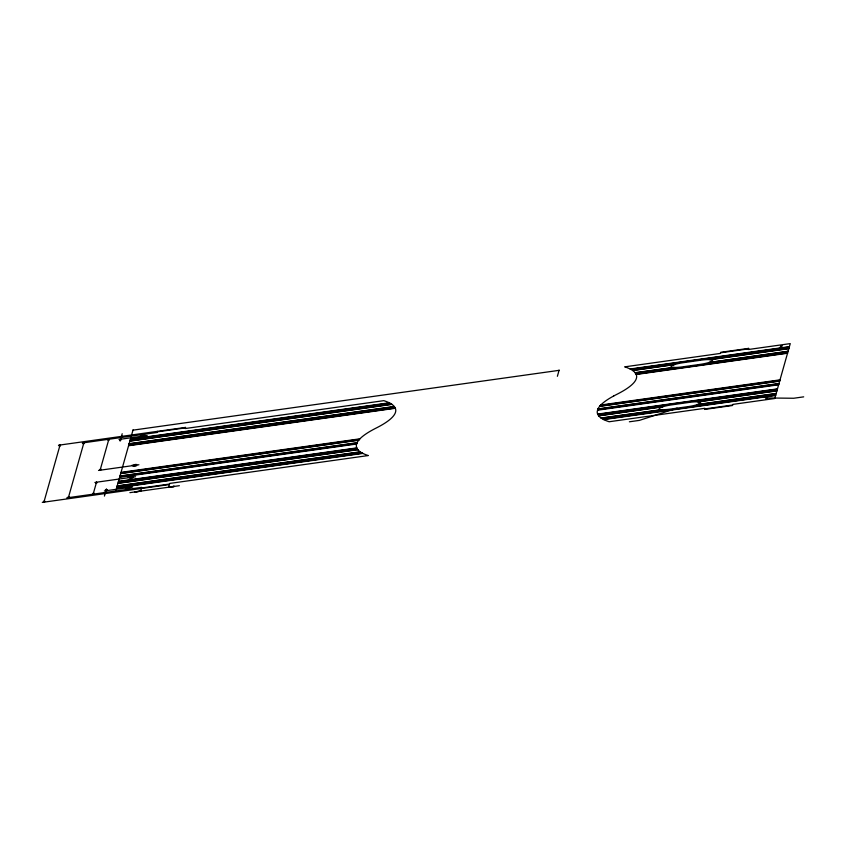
<?xml version="1.0" encoding="UTF-8"?>
<svg xmlns="http://www.w3.org/2000/svg" width="846" height="846" viewBox="0 0 846 846"><rect width="100%" height="100%" fill="white"/><g stroke="black" fill="none" stroke-linecap="round" stroke-linejoin="round"><path stroke-width="1.27" d="M613.731 395.97A205.081 33.851 -8.7 0 0 599.962 405.943A205.261 33.882 -8.7 0 0 598.841 407.402A202.12 33.364 -8.7 0 0 598.016 408.819L597.244 411.547A202.057 33.354 -8.7 0 0 597.244 412.425A205.261 33.882 -8.7 0 0 597.498 413.683A205.081 33.851 -8.7 0 0 599.624 416.835A205.028 33.84 -8.7 0 0 603.822 419.627A206.138 34.02 -8.7 0 0 606.688 420.874A203.949 33.66 -8.7 0 0 609.173 421.742L704.845 408.322L704.528 409.432L732.488 405.52L732.805 404.399L774.735 398.508L790.259 343.613L748.329 349.504L748.647 348.383M43.897 502.164C47.45 500.769 41.74 500.906 43.897 502.164L60.055 445.017C62.213 446.265 56.513 446.413 60.055 445.017M68.378 497.649C71.815 496.242 66.538 496.401 68.378 497.649L83.902 442.754C86.081 444.055 80.328 444.108 83.902 442.754M93.145 494.17C96.698 492.774 90.987 492.911 93.145 494.17L96.529 482.209C98.718 483.394 93.219 483.637 96.529 482.209M100.103 470.217C103.54 468.811 98.263 468.97 100.103 470.217L108.859 439.243C111.016 440.502 105.306 440.65 108.859 439.243M104.418 496.084L106.469 488.861M122.194 433.734L120.111 441.115M115.765 490.997L133.055 429.863M128.01 488.396C138.543 485.128 118.313 488.491 128.063 488.121M128.148 487.909L128.306 487.338M131.056 477.63L131.215 477.07M134.44 465.67L134.599 465.099M142.583 436.885C153.115 433.617 132.769 436.98 142.636 436.599M142.72 436.388L142.879 435.827M140.573 491.41L141.726 487.349L66.781 497.871M157.568 431.344L157.25 432.454L82.305 442.976M168.534 487.486L169.686 483.426L368.296 455.55A203.949 33.66 -8.7 0 1 365.821 454.683A206.138 34.02 -8.7 0 1 362.945 453.435A205.028 33.84 -8.7 0 1 358.746 450.643A205.081 33.851 -8.7 0 1 356.631 447.492A205.261 33.882 -8.7 0 1 356.367 446.233A203.378 33.565 -8.7 0 1 356.409 444.911A203.632 33.607 -8.7 0 1 356.927 443.093A203.336 33.554 -8.7 0 1 357.964 441.21A205.261 33.882 -8.7 0 1 359.085 439.751A205.081 33.851 -8.7 0 1 372.864 429.779A203.949 33.66 -8.7 0 1 376.058 428.108A204.922 33.819 -8.7 0 0 388.621 420.525L389.287 420.007A205.081 33.851 -8.7 0 0 393.03 416.465A205.06 33.84 -8.7 0 0 394.458 414.529A203.452 33.576 -8.7 0 0 395.198 413.091A203.664 33.618 -8.7 0 0 395.706 411.293A203.452 33.576 -8.7 0 0 395.695 409.559A205.081 33.851 -8.7 0 0 392.967 405.192A204.817 33.808 -8.7 0 0 383.82 400.655L185.211 428.531L185.528 427.42M557.377 376.301L559.143 370.072M677.138 408.153L639.365 420.388L629.382 421.784M632.766 370.559L674.971 364.446A12.13 1.999 -8.7 0 1 683.631 362.638L701.207 360.163A12.13 1.999 -8.7 0 1 709.519 359.592L788.895 348.457M788.112 351.238L708.673 362.574A12.13 1.999 -8.7 0 1 700.012 364.393L682.436 366.857A12.13 1.999 -8.7 0 1 674.125 367.428L635.272 372.875M598.735 415.883L663.031 406.672A12.13 1.999 -8.7 0 1 671.692 404.864L689.268 402.389A12.13 1.999 -8.7 0 1 697.58 401.829L776.956 390.683M132.981 430.149L559.058 370.347M58.459 445.239L185.528 427.41M748.647 348.372L720.697 352.296L720.369 353.427L624.697 366.847A205.546 33.925 -8.7 0 1 633.4 371.024A205.229 33.872 -8.7 0 1 635.568 373.287A207.82 34.295 -8.7 0 1 636.033 374.091A204.922 33.819 -8.7 0 1 636.488 375.328A203.907 33.65 -8.7 0 1 636.583 377.485A203.664 33.618 -8.7 0 1 636.065 379.304A203.907 33.65 -8.7 0 1 635.039 381.165A205.06 33.84 -8.7 0 1 633.908 382.656A207.587 34.263 -8.7 0 1 632.491 384.147A205.398 33.903 -8.7 0 1 620.129 392.629A206.213 34.041 -8.7 0 1 616.935 394.299A203.949 33.66 -8.7 0 0 613.741 395.96M157.43 431.82L185.39 427.896M720.549 352.793L748.509 348.869M119.043 439.444L139.601 436.557M141.197 436.335L144.391 435.88M145.988 435.658L147.193 435.489M130.432 439.137L389.234 402.812M630.111 369.004L789.403 346.649M130.337 439.486L389.752 403.077M630.63 369.268L789.307 346.997M129.924 440.946L391.656 404.208M632.533 370.4L674.971 364.446M129.872 441.147L391.888 404.367M709.519 359.592A12.299 2.03 -8.7 0 1 710.46 359.656L788.842 348.658M129.142 443.727L394.257 406.514M635.135 372.705L674.125 367.428M129.078 443.928L394.395 406.683M708.673 362.574L788.049 351.439M128.666 445.387L395.198 407.984M636.076 374.175L787.637 352.898M128.571 445.736L395.336 408.29M636.213 374.482L787.541 353.247M98.506 470.439L131.32 465.829M132.917 465.607L136.111 465.163M137.708 464.94L138.913 464.771M121.041 472.343L359.941 438.82M600.808 405.012L780.012 379.854M120.904 472.819L359.444 439.338M600.322 405.53L779.875 380.33M120.756 473.348L358.947 439.92M599.814 406.112L779.726 380.859M120.682 473.612L358.704 440.216M599.581 406.408L779.652 381.134M120.005 476.002L357.086 442.722M597.963 408.914L778.976 383.513M119.931 476.266L356.959 443.008M597.836 409.2L778.902 383.788M119.783 476.795L356.758 443.537M597.625 409.728L778.754 384.306M119.646 477.271L356.6 444.013M597.477 410.204L778.616 384.782M94.932 482.432L127.936 477.8M129.533 477.578L132.727 477.123M134.324 476.901L135.529 476.732M118.493 481.363L356.779 447.915M597.657 414.106L777.463 388.874M118.398 481.712L356.917 448.232M597.794 414.424L777.368 389.223M117.985 483.172L357.721 449.522M598.598 415.714L663.031 406.672M117.922 483.373L357.858 449.691M697.58 401.776A12.33 2.041 -8.7 0 1 698.521 401.839L776.892 390.884M117.192 485.953L360.227 451.838M601.104 418.03L662.185 409.654A12.13 1.999 -8.7 0 0 670.497 409.083L688.073 406.619A12.13 1.999 -8.7 0 0 696.734 404.8L776.11 393.665M696.734 404.8A12.33 2.041 -8.7 0 0 697.781 404.462L776.163 393.464M117.139 486.154L360.459 451.997M601.337 418.188L662.185 409.654M116.727 487.613L362.374 453.139M603.24 419.33L775.697 395.124M116.621 487.962L362.881 453.403M603.758 419.595L775.592 395.473M104.333 490.976L125.028 488.068M126.625 487.846L129.829 487.402M131.426 487.18L132.621 487.01M141.546 487.983L169.507 484.06M704.665 408.946L732.625 405.023M42.3 502.387L169.369 484.557M803.7 396.848L793.717 398.255L767.301 397.969M129.903 492.647L179.363 485.699M698.51 401.882A12.13 1.999 -8.7 0 1 697.781 404.462M661.244 409.591A12.13 1.999 -8.7 0 1 661.974 407.011M673.194 367.365A12.13 1.999 -8.7 0 1 673.924 364.785M710.46 359.656A12.13 1.999 -8.7 0 1 709.731 362.236M128.412 477.461C132.336 480.718 137.792 473.887 128.412 477.461M131.796 465.49C135.72 468.747 141.176 461.916 131.796 465.49M135.878 491.78L135.022 492.065L140.658 491.135L135.106 491.769L135.878 491.78M173.409 486.513L174.16 486.577L168.618 487.211L174.244 486.27L173.409 486.513M766.138 397.472L765.725 398.91L767.089 398.72L767.491 397.282L766.138 397.472M780.742 345.813L780.34 347.251L781.693 347.061L782.106 345.623L780.742 345.813M122.258 436.42L121.126 437.53L120.544 436.663L122.258 436.42M120.65 439.211C117.097 440.618 122.797 440.47 120.65 439.211M107.072 489.644L105.93 490.754L105.348 489.887L107.072 489.644M105.454 492.446C101.901 493.842 107.611 493.694 105.454 492.446"/></g></svg>
